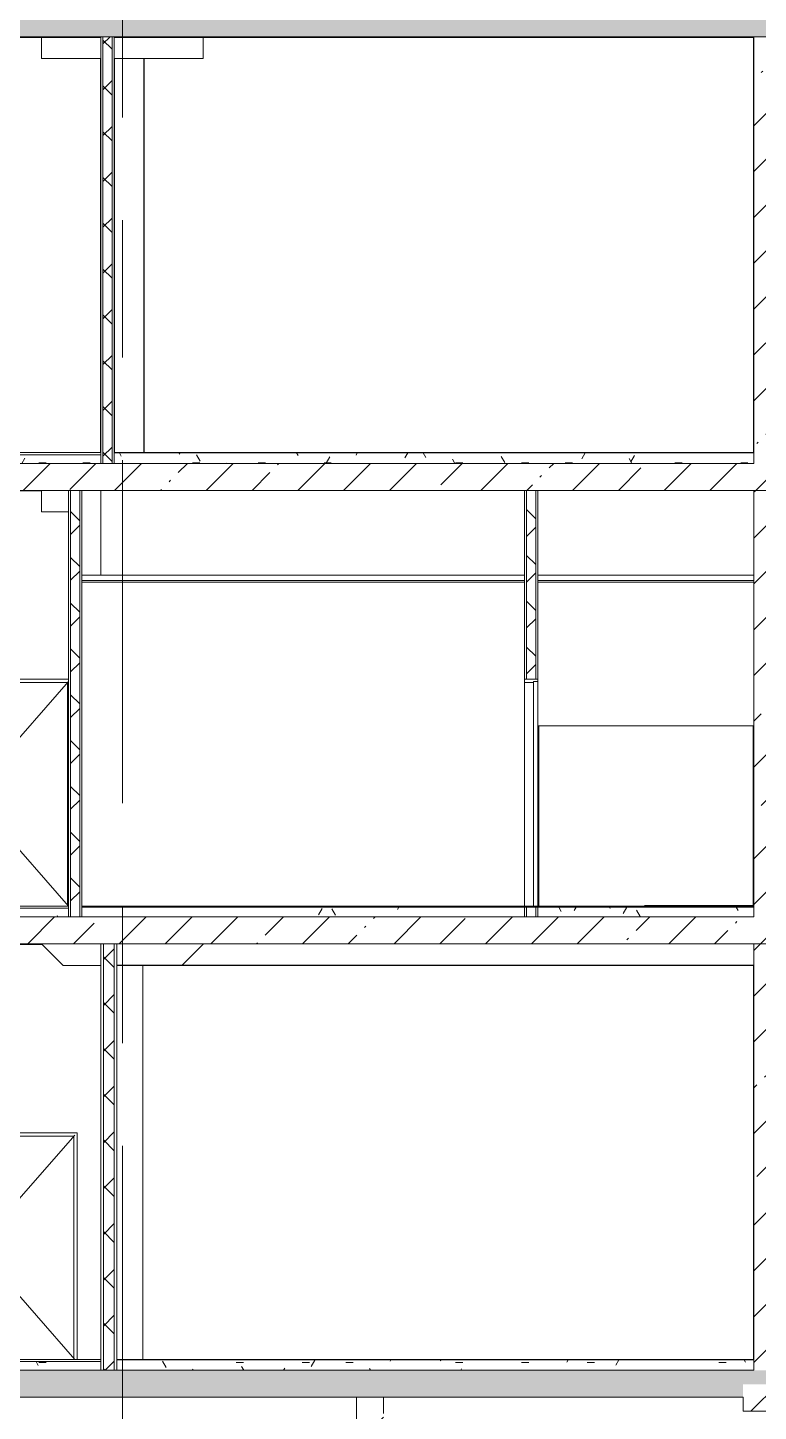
# Model space of a CAD drawing. Header units: millimetres. Extents: x 51154 to 151340, y -24069 to 30962.
# Drawn here: x 65054 to 71824, y -480 to 12336 of the extents above; entities that cross this region are included whole.
import ezdxf

# ---------------------------------------------------------------- set-up
doc = ezdxf.new("R2010")
doc.units = ezdxf.units.MM
doc.linetypes.add('Осевые', pattern=[6350, 1270, -952.5, 3175, -952.5])
for name, color, linetype, lineweight in [('Двери', 7, 'Continuous', 9), ('Каркас_Импост', 7, 'Continuous', 9), ('Общие ребра', 7, 'Continuous', 9), ('Основа _2_-1', 7, 'Continuous', 9), ('Отделка 1 _4_-1', 7, 'Continuous', 9), ('Отделка 2 _5_-1', 7, 'Continuous', 9), ('Панель', 7, 'Continuous', 9), ('Перекрытия', 7, 'Continuous', 9), ('Потолки', 7, 'Continuous', 9), ('Сантехнические приборы', 7, 'Continuous', 9), ('Стены', 7, 'Continuous', 9), ('Структура _1_', 7, 'Continuous', 18), ('Термическая_воздушная прослойка _3_-1', 7, 'Continuous', 9), ('Штриховка разреза-2', 7, 'Continuous', 9), ('Элементы узлов', 7, 'Continuous', 9)]:
    doc.layers.add(name, color=color, linetype=linetype, lineweight=lineweight)
doc.layers.add('Оси-3', color=7, linetype='Осевые', lineweight=9, true_color=0xaaaaaa)
pattern_1 = [(45, (99498.54, 6475), (-424.264, 424.264), [600, -100, 20, -100]), (45, (99498.54, 6899), (-424.264, 424.264), [])]
pattern_2 = [(45, (99498.54, 6475), (-212.132, 212.132), []), (135, (99498.54, 6475), (-212.132, -212.132), [])]
pattern_3 = [(0, (99498.54, 6475), (812.8, 203.2), [67.056, -542.544, 67.056, -542.544, -3251.2]), (0, (99498.54, 6475), (812.8, 203.2), [-1219.2, 67.056, -1152.144, 67.056, -542.544, -1422.4]), (0, (99498.54, 6475), (812.8, 203.2), [-3048, 67.056, -339.344, 67.056, -948.944]), (120, (99803.34, 6576.6), (-582.3764, 602.3054), [67.056, -542.544, 67.056, -3793.744]), (120, (99803.34, 6576.6), (-582.3764, 602.3054), [-676.656, -542.544, 67.056, -1152.144, -2032]), (120, (99803.34, 6576.6), (-582.3764, 602.3054), [-2438.4, 67.056, -542.544, 67.056, -1355.344]), (120, (99803.34, 6576.6), (-582.3764, 602.3054), [-3115.056, -339.344, 67.056, -948.944]), (240, (99904.94, 6983), (-230.4236, -805.5054), [67.056, -542.544, 67.056, -542.544, -3251.2]), (240, (99904.94, 6983), (-230.4236, -805.5054), [-1219.2, 67.056, -1152.144, 67.056, -542.544, -1422.4]), (240, (99904.94, 6983), (-230.4236, -805.5054), [-3048, 67.056, -339.344, 67.056, -948.944])]

# ---------------------------------------------------------------- blocks, each defined once
blk = doc.blocks.new('Перекрытие на отм_1 - Перекрытие на отм_-6100-777953-Разрез 1-1')
at = {"layer": 'Перекрытия'}
for p, q in [((61832, 3850), (65232, 3850)), ((62782, 3850), (64282, 3850)), ((62782, 3850), (64282, 3850)), ((64082, 3650), (64282, 3850)), ((64082, 3650), (64282, 3850)), ((65182, 3850), (66682, 3850)), ((65382, 3650), (65182, 3850)), ((66485, 3653), (66682, 3850)), ((70232, 3850), (72082, 3850)), ((71182, 3850), (72082, 3850)), ((72196, 3850), (72198, 3850)), ((72196, 3850), (72198, 3850)), ((64082, 3650), (63732, 3650)), ((63732, 3650), (64082, 3650)), ((65732, 3650), (65382, 3650))]:
    blk.add_line(p, q, dxfattribs=at)
blk = doc.blocks.new('Дверь - Полуторная_001 - ДВ20__21-15-6256124-Разрез 1-1')
at = {"layer": 'Двери'}
for p, q in [((64582, 1128), (64582, 1133)), ((64582, 1133), (64582, 1128)), ((64582, 1128), (64582, 923)), ((64582, 949), (64582, 1101)), ((64582, 1101), (64662, 1101)), ((64649, 1098), (64604, 1098)), ((64604, 1098), (64604, 1053)), ((64604, 1053), (64649, 1053)), ((64619, 1083), (64619, 1068)), ((64619, 1083), (64623, 1083)), ((64619, 1083), (64619, 1068)), ((64623, 1068), (64619, 1068)), ((64623, 1083), (64749, 1083)), ((64749, 1068), (64623, 1068)), ((64749, 1083), (64634, 1083)), ((64634, 1068), (64749, 1068)), ((64649, 1083), (64649, 1098)), ((64649, 1053), (64649, 1068)), ((64662, 1101), (64662, 949)), ((64749, 1083), (64752, 1083)), ((64752, 1068), (64749, 1068)), ((64756, 1068), (64756, 1083)), ((64662, 949), (64582, 949)), ((64582, 923), (64582, 918)), ((64582, 918), (64582, 923)), ((64649, 998), (64604, 998)), ((64604, 998), (64604, 953)), ((64604, 953), (64649, 953)), ((64622, 974), (64622, 964)), ((64622, 974), (64622, 964)), ((64632, 964), (64632, 974)), ((64632, 964), (64632, 974)), ((64649, 953), (64649, 998))]:
    blk.add_line(p, q, dxfattribs=at)
for centre, radius, start, end in [((64627, 981), 8.37, 306.6737, 233.3263), ((64627, 981), 8.37, 218.9937, 233.3263), ((64627, 964), 5, 180, 0), ((64627, 964), 5, 240, 300), ((64627, 981), 8.37, 306.6737, 321.0063)]:
    blk.add_arc(centre, radius, start, end, dxfattribs=at)
at = {"layer": 'Каркас_Импост'}
for p, q in [((64012, 2100), (64012, 0)), ((65512, 2100), (64012, 2100)), ((64042, 0), (64042, 2070)), ((64042, 2070), (65482, 2070)), ((65482, 2070), (65482, 0)), ((65512, 0), (65512, 2100)), ((64042, 0), (64012, 0)), ((65512, 0), (65482, 0))]:
    blk.add_line(p, q, dxfattribs=at)
at = {"layer": 'Панель'}
for p, q in [((64582, 2070), (64582, 0)), ((64582, 0), (64582, 2070)), ((64033, 0), (64582, 0)), ((64582, 0), (65491, 0))]:
    blk.add_line(p, q, dxfattribs=at)
at = {"layer": 'Элементы узлов'}
for p, q in [((64582, 1040), (64033, 2079)), ((64582, 1040), (65491, 2079)), ((64033, 0), (64582, 1040)), ((65491, 0), (64582, 1040))]:
    blk.add_line(p, q, dxfattribs=at)
blk = doc.blocks.new('Дверь - Однопольная_002 - ДВ6_21х7-6269590-Разрез 1-1')
at = {"layer": 'Каркас_Импост'}
for p, q in [((69657, 6300), (69657, 6270)), ((69782, 6300), (69657, 6300)), ((69742, 6270), (69742, 6280)), ((69742, 6280), (69782, 6280)), ((69782, 6280), (69742, 6280)), ((69742, 6280), (69742, 4200)), ((69782, 6280), (69782, 6300)), ((69782, 6280), (69782, 4200)), ((69657, 6270), (69742, 6270)), ((69657, 4200), (69657, 6270)), ((69742, 6270), (69657, 6270)), ((69742, 6270), (69742, 4200)), ((69742, 4200), (69657, 4200)), ((69782, 4200), (69742, 4200))]:
    blk.add_line(p, q, dxfattribs=at)
at = {"layer": 'Панель'}
for p, q in [((69742, 6279), (69742, 4200)), ((69782, 6279), (69742, 6279)), ((69782, 4200), (69782, 6279)), ((69742, 4200), (69782, 4200))]:
    blk.add_line(p, q, dxfattribs=at)
blk = doc.blocks.new('Дверь - Полуторная_001 - ДВ20__21-15-6256089-Разрез 1-1')
at = {"layer": 'Двери'}
for p, q in [((64522, 5328), (64522, 5333)), ((64522, 5333), (64522, 5328)), ((64522, 5328), (64522, 5123)), ((64522, 5149), (64522, 5301)), ((64522, 5301), (64602, 5301)), ((64589, 5298), (64544, 5298)), ((64544, 5298), (64544, 5253)), ((64559, 5283), (64559, 5268)), ((64559, 5283), (64563, 5283)), ((64559, 5283), (64559, 5268)), ((64563, 5268), (64559, 5268)), ((64563, 5283), (64689, 5283)), ((64689, 5268), (64563, 5268)), ((64689, 5283), (64574, 5283)), ((64574, 5268), (64689, 5268)), ((64589, 5283), (64589, 5298)), ((64589, 5253), (64589, 5268)), ((64602, 5301), (64602, 5149)), ((64689, 5283), (64692, 5283)), ((64692, 5268), (64689, 5268)), ((64696, 5268), (64696, 5283)), ((64602, 5149), (64522, 5149)), ((64544, 5253), (64589, 5253)), ((64589, 5198), (64544, 5198)), ((64544, 5198), (64544, 5153)), ((64544, 5153), (64589, 5153)), ((64562, 5174), (64562, 5164)), ((64562, 5174), (64562, 5164)), ((64572, 5164), (64572, 5174)), ((64572, 5164), (64572, 5174)), ((64589, 5153), (64589, 5198)), ((64522, 5123), (64522, 5118)), ((64522, 5118), (64522, 5123))]:
    blk.add_line(p, q, dxfattribs=at)
for centre, radius, start, end in [((64567, 5181), 8.37, 306.6737, 233.3263), ((64567, 5181), 8.37, 218.9937, 233.3263), ((64567, 5164), 5, 180, 0), ((64567, 5164), 5, 240, 300), ((64567, 5181), 8.37, 306.6737, 321.0063)]:
    blk.add_arc(centre, radius, start, end, dxfattribs=at)
at = {"layer": 'Каркас_Импост'}
for p, q in [((63952, 6300), (63952, 4200)), ((65432, 6300), (63952, 6300)), ((63982, 4200), (63982, 6270)), ((63982, 6270), (65422, 6270)), ((65422, 6270), (65422, 4200)), ((63982, 4200), (63952, 4200)), ((65432, 4200), (65422, 4200))]:
    blk.add_line(p, q, dxfattribs=at)
at = {"layer": 'Панель'}
for p, q in [((64522, 6270), (64522, 4200)), ((64522, 4200), (64522, 6270)), ((63973, 4200), (64522, 4200)), ((64522, 4200), (65431, 4200))]:
    blk.add_line(p, q, dxfattribs=at)
at = {"layer": 'Элементы узлов'}
for p, q in [((64522, 5240), (63973, 6279)), ((64522, 5240), (65431, 6279)), ((63973, 4200), (64522, 5240)), ((65431, 4200), (64522, 5240))]:
    blk.add_line(p, q, dxfattribs=at)
blk = doc.blocks.new('Душевая кабинка-2D - Душевая кабинка 1000х1000-5606987-Разрез 1-1')
at = {"layer": 'Сантехнические приборы'}
for p, q in [((71769, 4205), (70769, 4205)), ((71694, 4205), (70844, 4205)), ((70844, 4205), (71694, 4205)), ((71608, 4205), (70864, 4205))]:
    blk.add_line(p, q, dxfattribs=at)

msp = doc.modelspace()

# ---------------------------------------------------------------- hatches: boundary and pattern name
at = {"layer": 'Штриховка разреза-2'}
h = msp.add_hatch(dxfattribs=at)
h.set_pattern_fill('FP_2', color=256, style=0, pattern_type=2)
h.set_pattern_definition(pattern_1)
h.paths.add_polyline_path([(141810.5, 12250), (141811.8, 12250), (141811.8, 12500), (128781.3, 12500), (128781.6, 12250), (141491.3, 12250)], flags=0)
h.paths.add_polyline_path([(57031.3, 12250), (74181.6, 12250), (74181.6, 12500), (57031.3, 12500)], flags=0)
h.paths.add_polyline_path([(110431.3, 12250), (110431.3, 12500), (104181.3, 12500), (104181.6, 12250), (110322.4, 12250)], flags=0)
h = msp.add_hatch(dxfattribs=at)
h.set_pattern_fill('FP_6', color=256, style=0, pattern_type=2)
h.set_pattern_definition(pattern_2)
h.paths.add_polyline_path([(65836.6, 8300), (65836.6, 12250), (65751.6, 12250), (65751.6, 8300)], flags=0)
h = msp.add_hatch(dxfattribs=at)
h.set_pattern_fill('FP_2', color=256, style=0, pattern_type=2)
h.set_pattern_definition(pattern_1)
h.paths.add_polyline_path([(71781.6, 8300), (72081.6, 8300), (72081.6, 12250), (71781.6, 12250), (71781.6, 8343.3)], flags=0)
h = msp.add_hatch(dxfattribs=at)
h.set_pattern_fill('FP_4', color=256, style=0, pattern_type=2)
h.set_pattern_definition(pattern_3)
h.paths.add_polyline_path([(63606.6, 8300), (65731.6, 8300), (65731.6, 8378), (63606.6, 8378), (63606.6, 8343.3)], flags=0)
h = msp.add_hatch(dxfattribs=at)
h.set_pattern_fill('FP_4', color=256, style=0, pattern_type=2)
h.set_pattern_definition(pattern_3)
h.paths.add_polyline_path([(69477, 8300), (71781.6, 8300), (71781.6, 8398), (65856.6, 8398), (65856.6, 8300), (66423.1, 8300)], flags=0)
h = msp.add_hatch(dxfattribs=at)
h.set_pattern_fill('FP_2', color=256, style=0, pattern_type=2)
h.set_pattern_definition(pattern_1)
h.paths.add_polyline_path([(71781.6, 8050), (72081.6, 8050), (72081.6, 8300), (57031.6, 8300), (57031.6, 8050), (71767.4, 8050)], flags=0)
h = msp.add_hatch(dxfattribs=at)
h.set_pattern_fill('FP_6', color=256, style=0, pattern_type=2)
h.set_pattern_definition(pattern_2)
h.paths.add_polyline_path([(65451.6, 4100), (65536.6, 4100), (65536.6, 8050), (65451.6, 8050), (65451.6, 4450.1)], flags=0)
h = msp.add_hatch(dxfattribs=at)
h.set_pattern_fill('FP_6', color=256, style=0, pattern_type=2)
h.set_pattern_definition(pattern_2)
h.paths.add_polyline_path([(69676.6, 4100), (69761.6, 4100), (69761.6, 4200), (69676.6, 4200)], flags=0)
h.paths.add_polyline_path([(69761.6, 6300), (69761.6, 8050), (69676.6, 8050), (69676.6, 6300)], flags=0)
h = msp.add_hatch(dxfattribs=at)
h.set_pattern_fill('FP_2', color=256, style=0, pattern_type=2)
h.set_pattern_definition(pattern_1)
h.paths.add_polyline_path([(71781.6, 4100), (72081.6, 4100), (72081.6, 8050), (71781.6, 8050), (71781.6, 4450.1)], flags=0)
h = msp.add_hatch(dxfattribs=at)
h.set_pattern_fill('FP_4', color=256, style=0, pattern_type=2)
h.set_pattern_definition(pattern_3)
h.paths.add_polyline_path([(63606.6, 4100), (65431.6, 4100), (65431.6, 4180), (63606.6, 4180)], flags=0)
h = msp.add_hatch(dxfattribs=at)
h.set_pattern_fill('FP_4', color=256, style=0, pattern_type=2)
h.set_pattern_definition(pattern_3)
h.paths.add_polyline_path([(69477, 4100), (69781.6, 4100), (69781.6, 4190), (65556.6, 4190), (65556.6, 4100), (66423.1, 4100)], flags=0)
h = msp.add_hatch(dxfattribs=at)
h.set_pattern_fill('FP_4', color=256, style=0, pattern_type=2)
h.set_pattern_definition(pattern_3)
h.paths.add_polyline_path([(69781.6, 4100), (71781.6, 4100), (71781.6, 4190), (69781.6, 4190)], flags=0)
h = msp.add_hatch(dxfattribs=at)
h.set_pattern_fill('FP_2', color=256, style=0, pattern_type=2)
h.set_pattern_definition(pattern_1)
h.paths.add_polyline_path([(72081.6, 3850), (72081.6, 4100), (57031.6, 4100), (57031.6, 3850), (71781.6, 3850)], flags=0)
h = msp.add_hatch(dxfattribs=at)
h.set_pattern_fill('FP_6', color=256, style=0, pattern_type=2)
h.set_pattern_definition(pattern_2)
h.paths.add_polyline_path([(65756.6, -100), (65856.6, -100), (65856.6, 3850), (65756.6, 3850), (65756.6, 1335.6)], flags=0)
h = msp.add_hatch(dxfattribs=at)
h.set_pattern_fill('FP_2', color=256, style=0, pattern_type=2)
h.set_pattern_definition(pattern_1)
h.paths.add_polyline_path([(72081.6, -100), (72081.6, 3850), (71781.6, 3850), (71781.6, -100)], flags=0)
h = msp.add_hatch(dxfattribs=at)
h.set_pattern_fill('FP_2', color=256, style=0, pattern_type=2)
h.set_pattern_definition(pattern_1)
h.paths.add_polyline_path([(129027.3, -350), (141807, -350), (141807, -100), (128781.6, -100), (128781.6, -350)], flags=0)
h.paths.add_polyline_path([(57261.5, -350), (71681.6, -350), (71681.6, -230), (72081.6, -230), (72081.6, -100), (57031.6, -100), (57031.6, -350)], flags=0)
h.paths.add_polyline_path([(120228.8, -350), (127419.2, -350), (127419.2, -100), (120228.8, -100), (120228.8, -221.7)], flags=0)
h.paths.add_polyline_path([(104331.6, -230), (104481.6, -230), (104481.6, -100), (104331.6, -100), (104331.6, -221.7)], flags=0)
h = msp.add_hatch(dxfattribs=at)
h.set_pattern_fill('FP_4', color=256, style=0, pattern_type=2)
h.set_pattern_definition(pattern_3)
h.paths.add_polyline_path([(63731.6, -100), (65731.6, -100), (65731.6, -20), (63731.6, -20)], flags=0)
h = msp.add_hatch(dxfattribs=at)
h.set_pattern_fill('FP_4', color=256, style=0, pattern_type=2)
h.set_pattern_definition(pattern_3)
h.paths.add_polyline_path([(65881.6, -100), (71781.6, -100), (71781.6, -2), (65881.6, -2)], flags=0)
h = msp.add_hatch(dxfattribs=at)
h.set_pattern_fill('FP_2', color=256, style=0, pattern_type=2)
h.set_pattern_definition(pattern_1)
h.paths.add_polyline_path([(103431.6, -480), (104481.6, -480), (104481.6, -230), (103431.6, -230)], flags=0)
h.paths.add_polyline_path([(72530.8, -480), (74181.6, -480), (74181.6, -230), (71681.6, -230), (71681.6, -480)], flags=0)
h = msp.add_hatch(dxfattribs=at)
h.set_pattern_fill('FP_3', color=256, style=0, pattern_type=2)
h.set_pattern_definition([(45, (99498.54, 6475), (-502.894, 502.894), []), (45, (99498.54, 7237), (-502.894, 502.894), [])])
h.paths.add_polyline_path([(68351.6, -6100), (68351.6, -2350), (68101.6, -2351), (68101.6, -6100)], flags=0)
h.paths.add_polyline_path([(68101.6, -2100), (68351.6, -2100), (68351.6, -350), (68101.6, -350)], flags=0)

# ---------------------------------------------------------------- linework, layer by layer
at = {"layer": 'Общие ребра'}
for p, q in [((65751.6, 8300), (65751.6, 12250)), ((65836.6, 8300), (65836.6, 12250)), ((65731.6, 8380), (63606.6, 8380)), ((65731.6, 8378), (63606.6, 8378)), ((71781.6, 8398), (65856.6, 8398)), ((65451.6, 8050), (65451.6, 4100)), ((65536.6, 8050), (65536.6, 4100)), ((69676.6, 6300), (69676.6, 8050)), ((69761.6, 6300), (69761.6, 8050)), ((65558.6, 7215), (65556.6, 7215)), ((69656.6, 7215), (69654.6, 7215)), ((65431.6, 4180), (63606.6, 4180)), ((69676.6, 4100), (69676.6, 4200)), ((69761.6, 4100), (69761.6, 4200)), ((65756.6, 3850), (65756.6, -100)), ((65856.6, 3850), (65856.6, -100)), ((71781.6, 3648), (71781.6, 0)), ((65731.6, -20), (63731.6, -20)), ((71781.6, -2), (65881.6, -2))]:
    msp.add_line(p, q, dxfattribs=at)
at = {"layer": 'Оси-3'}
msp.add_line((65931.6, -22468.7), (65931.6, 29000), dxfattribs=at)
at = {"layer": 'Основа _2_-1'}
for p, q in [((65836.6, 12250), (65751.6, 12250)), ((65731.6, 8300), (65731.6, 8378)), ((65856.6, 8398), (65856.6, 8300)), ((71781.6, 8300), (71781.6, 8398)), ((63606.6, 8300), (65731.6, 8300)), ((65751.6, 8300), (65836.6, 8300)), ((65856.6, 8300), (71781.6, 8300)), ((65536.6, 8050), (65451.6, 8050)), ((69761.6, 8050), (69676.6, 8050)), ((69676.6, 6300), (69761.6, 6300)), ((65431.6, 4100), (65431.6, 4180)), ((69761.6, 4200), (69676.6, 4200)), ((63606.6, 4100), (65431.6, 4100)), ((65451.6, 4100), (65536.6, 4100)), ((69676.6, 4100), (69761.6, 4100)), ((63731.6, -100), (65731.6, -100)), ((65731.6, -100), (65731.6, -20)), ((65881.6, -2), (65881.6, -100)), ((65881.6, -100), (71781.6, -100)), ((71781.6, -100), (71781.6, -2)), ((68101.6, -350), (68101.6, -2100)), ((68351.6, -501), (68351.6, -350))]:
    msp.add_line(p, q, dxfattribs=at)
at = {"layer": 'Отделка 1 _4_-1'}
for p, q in [((65729.6, 12250), (63733.6, 12250)), ((63733.6, 12245), (65729.6, 12245)), ((65731.6, 12250), (65731.6, 12245)), ((65751.6, 12250), (65731.6, 12250)), ((65856.6, 12250), (65836.6, 12250)), ((65856.6, 12245), (65856.6, 12250)), ((65731.6, 8400), (63606.6, 8400)), ((65731.6, 8380), (65731.6, 8400)), ((65731.6, 8400), (65731.6, 8300)), ((65731.6, 8378), (65731.6, 8380)), ((65856.6, 8300), (65856.6, 8400)), ((71781.6, 8400), (65856.6, 8400)), ((65856.6, 8400), (65856.6, 8398)), ((71781.6, 8398), (71781.6, 8400)), ((65731.6, 8300), (65751.6, 8300)), ((65836.6, 8300), (65856.6, 8300)), ((65451.6, 8050), (65431.6, 8050)), ((65556.6, 8050), (65536.6, 8050)), ((65556.6, 7215), (65556.6, 8050)), ((69656.6, 8050), (69656.6, 6300)), ((69676.6, 8050), (69656.6, 8050)), ((69781.6, 8050), (69761.6, 8050)), ((69781.6, 6300), (69781.6, 8050)), ((69656.6, 6300), (69676.6, 6300)), ((69761.6, 6300), (69781.6, 6300)), ((65431.6, 4200), (63606.6, 4200)), ((65431.6, 4180), (65431.6, 4200)), ((65431.6, 4200), (65431.6, 4100)), ((69781.6, 4200), (65556.6, 4200)), ((65556.6, 4200), (65556.6, 4190)), ((65556.6, 4100), (65556.6, 4200)), ((69656.6, 4200), (69656.6, 4100)), ((69676.6, 4200), (69656.6, 4200)), ((69781.6, 4200), (69761.6, 4200)), ((69781.6, 4190), (69781.6, 4200)), ((69781.6, 4100), (69781.6, 4200)), ((71781.6, 4200), (69781.6, 4200)), ((69781.6, 4200), (69781.6, 4190)), ((71781.6, 4190), (71781.6, 4200)), ((65431.6, 4100), (65451.6, 4100)), ((65536.6, 4100), (65556.6, 4100)), ((69656.6, 4100), (69676.6, 4100)), ((69761.6, 4100), (69781.6, 4100)), ((65756.6, 3850), (65731.6, 3850)), ((65881.6, 3850), (65856.6, 3850)), ((65881.6, 3648), (65881.6, 3850)), ((65731.6, 0), (63731.6, 0)), ((65731.6, 0), (65731.6, -100)), ((65731.6, -20), (65731.6, 0)), ((65881.6, -100), (65881.6, 0)), ((71781.6, 0), (65881.6, 0)), ((65881.6, 0), (65881.6, -2)), ((71781.6, -2), (71781.6, 0)), ((65731.6, -100), (65756.6, -100)), ((65856.6, -100), (65881.6, -100))]:
    msp.add_line(p, q, dxfattribs=at)
at = {"layer": 'Отделка 2 _5_-1'}
for p, q in [((65558.6, 7200), (69654.6, 7200)), ((69781.6, 7215), (69781.6, 7200)), ((69781.6, 7200), (71781.6, 7200)), ((71781.6, 7200), (71781.6, 7215))]:
    msp.add_line(p, q, dxfattribs=at)
at = {"layer": 'Перекрытия'}
for p, q in [((61830.9, 12250), (65230.9, 12250)), ((65180.9, 12250), (66680.9, 12250)), ((65180.9, 12245), (65180.9, 12050)), ((65380.9, 12250), (66480.9, 12250)), ((66680.9, 12245), (66680.9, 12050)), ((70230.9, 12250), (73630.9, 12250)), ((70430.9, 12250), (73430.9, 12250)), ((71180.5, 12250), (72680.5, 12250)), ((71380.5, 12250), (72480.5, 12250)), ((65731.6, 12050), (65180.9, 12050)), ((65731.6, 12050), (65380.9, 12050)), ((66680.9, 12050), (65856.6, 12050)), ((65731.6, 8400), (65731.6, 8300)), ((65731.6, 8400), (65731.6, 8300)), ((65856.6, 8400), (66131.6, 8400)), ((66131.6, 8400), (71781.6, 8400)), ((71781.6, 8400), (71781.6, 8300)), ((65856.6, 8300), (65731.6, 8300)), ((66131.6, 8300), (65731.6, 8300)), ((65851.6, 8300), (66351.6, 8300)), ((65891.6, 8300), (66391.6, 8300)), ((71781.6, 8300), (66131.6, 8300)), ((66641.6, 8300), (67141.6, 8300)), ((67341.6, 8300), (68701.6, 8300)), ((68731.6, 8300), (68931.6, 8300)), ((68901.6, 8300), (70321.6, 8300)), ((70521.6, 8300), (71781.6, 8300)), ((61830.9, 8050), (65230.9, 8050)), ((65180.9, 8050), (65180.9, 7850)), ((65180.9, 8050), (66680.9, 8050)), ((65380.9, 8050), (66480.9, 8050)), ((66351.6, 8050), (65851.6, 8050)), ((66391.6, 8050), (65891.6, 8050)), ((67141.6, 8050), (66641.6, 8050)), ((68701.6, 8050), (67341.6, 8050)), ((68931.6, 8050), (68731.6, 8050)), ((70321.6, 8050), (68901.6, 8050)), ((70230.9, 8050), (72198.1, 8050)), ((70430.9, 8050), (72198.1, 8050)), ((71781.6, 8050), (70521.6, 8050)), ((71180.5, 8050), (72198.1, 8050)), ((71380.5, 8050), (72198.1, 8050)), ((65431.6, 7850), (65180.9, 7850)), ((65431.6, 7850), (65380.9, 7850)), ((65431.6, 4200), (65431.6, 4100)), ((69656.6, 4200), (69781.6, 4200)), ((69781.6, 4200), (69781.6, 4100)), ((65731.6, 4100), (65431.6, 4100)), ((65856.6, 4100), (65731.6, 4100)), ((65856.6, 4100), (65731.6, 4100)), ((65831.6, 4100), (67191.6, 4100)), ((65831.6, 4100), (66331.6, 4100)), ((67341.6, 4100), (68701.6, 4100)), ((68731.6, 4100), (68931.6, 4100)), ((68901.6, 4100), (70321.6, 4100)), ((69781.6, 4100), (69656.6, 4100)), ((70521.6, 4100), (71781.6, 4100)), ((67191.6, 3850), (65831.6, 3850)), ((66331.6, 3850), (65831.6, 3850)), ((68701.6, 3850), (67341.6, 3850)), ((68931.6, 3850), (68731.6, 3850)), ((70321.6, 3850), (68901.6, 3850)), ((71781.6, 3850), (70521.6, 3850)), ((65881.6, 0), (65881.6, -100)), ((65881.6, 0), (66118.3, 0)), ((66118.3, -100), (65881.6, -100)), ((67891.6, -100), (67691.6, -100)), ((67691.6, -350), (67891.6, -350))]:
    msp.add_line(p, q, dxfattribs=at)
at = {"layer": 'Потолки'}
for p, q in [((65731.6, 12250), (66131.6, 12250)), ((66131.6, 12250), (71781.6, 12250)), ((71781.6, 12245), (66680.9, 12245)), ((71781.6, 12245), (71781.6, 12250))]:
    msp.add_line(p, q, dxfattribs=at)
at = {"layer": 'Стены'}
for p, q in [((65180.9, 12245), (64280.9, 12245)), ((71779.6, 12245), (66680.9, 12245)), ((71779.6, 8400), (71779.6, 12245)), ((65729.6, 8400), (65729.6, 12050)), ((65858.6, 12050), (65858.6, 8400)), ((66131.6, 8400), (66131.6, 12050)), ((66131.6, 8400), (66131.6, 12050)), ((66133.6, 12050), (66133.6, 8400)), ((63733.6, 8400), (65729.6, 8400)), ((65858.6, 8400), (66131.6, 8400)), ((66133.6, 8400), (71779.6, 8400)), ((65180.9, 8045), (64280.9, 8045)), ((65731.6, 8050), (65556.6, 8050)), ((65731.6, 7265), (65731.6, 8050)), ((65856.6, 8050), (65731.6, 8050)), ((65731.6, 7265), (65731.6, 8050)), ((69656.6, 8050), (65856.6, 8050)), ((71781.6, 8050), (69781.6, 8050)), ((71781.6, 8050), (69781.6, 8050)), ((69781.6, 8050), (69781.6, 4200)), ((71781.6, 4200), (71781.6, 8050)), ((71781.6, 4200), (71781.6, 8050)), ((69654.6, 7200), (65558.6, 7200)), ((63951.6, 6300), (65431.6, 6300)), ((69656.6, 4210), (69656.6, 6300)), ((69656.6, 6300), (69781.6, 6300)), ((69781.6, 6300), (69781.6, 5868.2)), ((69781.6, 5868.2), (69788.6, 5868.2)), ((71774.6, 5868.2), (69788.6, 5868.2)), ((69788.6, 5868.2), (69788.6, 4210)), ((71774.6, 4200), (71774.6, 5868.2)), ((71781.6, 5100), (71781.6, 5600)), ((71781.6, 5100), (71781.6, 5600)), ((65558.6, 4200), (69654.6, 4200)), ((65856.6, 4200), (69656.6, 4200)), ((69656.6, 4200), (69656.6, 4210)), ((69656.6, 4200), (69781.6, 4200)), ((69781.6, 4200), (71781.6, 4200)), ((69781.6, 4200), (71781.6, 4200)), ((69788.6, 4200), (69781.6, 4200)), ((69788.6, 4210), (69788.6, 4200)), ((69788.6, 4200), (71774.6, 4200)), ((65556.6, 4100), (65731.6, 4100)), ((65856.6, 4100), (65731.6, 4100)), ((65186.6, 3845), (64276.6, 3845)), ((71781.6, 3850), (65881.6, 3850)), ((70361.6, 3850), (69431.6, 3850)), ((71781.6, 3850), (70481.6, 3850)), ((71781.6, 0), (71781.6, 3850)), ((65881.6, 3650), (65881.6, 0)), ((66118.3, 3648), (65883.6, 3648)), ((71779.6, 3648), (65883.6, 3648)), ((66120.3, 3648), (66120.3, 0)), ((71779.6, 0), (71779.6, 3648)), ((64011.6, 2100), (65511.6, 2100)), ((65511.6, 2100), (65511.6, 10)), ((71781.6, 150), (71781.6, 2100)), ((71781.6, 10), (71781.6, 2100)), ((71781.6, 10), (71781.6, 150)), ((65511.6, 10), (65511.6, 0)), ((65511.6, 0), (65729.6, 0)), ((65881.6, 0), (71781.6, 0)), ((65883.6, 0), (66118.3, 0)), ((65883.6, 0), (71779.6, 0)), ((71781.6, 0), (69431.6, 0)), ((71781.6, 0), (71781.6, 10)), ((71781.6, 0), (71781.6, 10)), ((69431.6, -100), (70361.6, -100)), ((70481.6, -100), (71781.6, -100)), ((68101.6, -350), (57341.6, -350)), ((71681.6, -350), (68351.6, -350))]:
    msp.add_line(p, q, dxfattribs=at)
at = {"layer": 'Структура _1_'}
for p, q in [((57331.3, 12250), (71781.6, 12250)), ((65731.6, 12250), (65729.6, 12250)), ((65731.6, 12245), (65731.6, 12250)), ((65731.6, 12245), (65731.6, 8400)), ((71781.6, 12250), (65856.6, 12250)), ((65856.6, 12250), (65856.6, 12245)), ((65856.6, 8400), (65856.6, 12245)), ((65858.6, 12245), (71779.6, 12245)), ((71781.6, 12250), (71781.6, 8300)), ((71781.6, 12245), (71781.6, 12250)), ((71781.6, 8300), (57031.6, 8300)), ((57331.3, 8050), (71781.6, 8050)), ((65431.6, 8050), (65431.6, 8045)), ((65431.6, 8045), (65431.6, 4200)), ((71781.6, 8050), (71781.6, 4100)), ((69656.6, 7265), (65556.6, 7265)), ((65556.6, 7265), (65556.6, 7215)), ((65556.6, 7200), (65556.6, 7215)), ((65556.6, 7215), (65556.6, 7200)), ((65556.6, 4200), (65556.6, 7200)), ((69654.6, 7215), (65558.6, 7215)), ((69656.6, 7215), (69656.6, 7265)), ((69656.6, 7200), (69656.6, 7215)), ((71781.6, 7265), (69781.6, 7265)), ((69781.6, 7265), (69781.6, 7215)), ((71781.6, 7215), (69781.6, 7215)), ((71781.6, 7215), (71781.6, 7265)), ((65556.6, 4190), (65556.6, 4100)), ((69781.6, 4190), (65556.6, 4190)), ((69781.6, 4100), (69781.6, 4190)), ((69781.6, 4190), (69781.6, 4100)), ((71781.6, 4190), (69781.6, 4190)), ((71781.6, 4100), (71781.6, 4190)), ((71781.6, 4100), (57031.6, 4100)), ((65556.6, 4100), (69781.6, 4100)), ((69781.6, 4100), (71781.6, 4100)), ((57331.3, 3850), (71781.6, 3850)), ((65731.6, 3845), (65731.6, 0)), ((71781.6, 3850), (71781.6, 3648)), ((71781.6, 3653), (65881.6, 3653)), ((65881.6, 3653), (65881.6, 3648)), ((65881.6, 0), (65881.6, 3648)), ((65883.6, 3648), (71779.6, 3648)), ((71781.6, 3648), (71781.6, 3653)), ((71781.6, 0), (71781.6, -100)), ((71781.6, -100), (57031.6, -100)), ((57031.6, -350), (68101.6, -350)), ((68351.6, -350), (68101.6, -350)), ((68101.6, -350), (68351.6, -350)), ((68351.6, -350), (71681.6, -350)), ((71681.6, -350), (71681.6, -480)), ((71681.6, -480), (73931.6, -480))]:
    msp.add_line(p, q, dxfattribs=at)
at = {"layer": 'Термическая_воздушная прослойка _3_-1'}
for p, q in [((65856.6, 3850), (65756.6, 3850)), ((65756.6, -100), (65856.6, -100))]:
    msp.add_line(p, q, dxfattribs=at)

# ---------------------------------------------------------------- block references
at = {"layer": 'Двери'}
for name in ['Дверь - Полуторная_001 - ДВ20__21-15-6256089-Разрез 1-1', 'Дверь - Однопольная_002 - ДВ6_21х7-6269590-Разрез 1-1', 'Дверь - Полуторная_001 - ДВ20__21-15-6256124-Разрез 1-1']:
    msp.add_blockref(name, (0, 0), dxfattribs=at)
at = {"layer": 'Перекрытия'}
msp.add_blockref('Перекрытие на отм_1 - Перекрытие на отм_-6100-777953-Разрез 1-1', (0, 0), dxfattribs=at)
at = {"layer": 'Сантехнические приборы'}
msp.add_blockref('Душевая кабинка-2D - Душевая кабинка 1000х1000-5606987-Разрез 1-1', (0, 0), dxfattribs=at)

doc.saveas('drawing.dxf')
